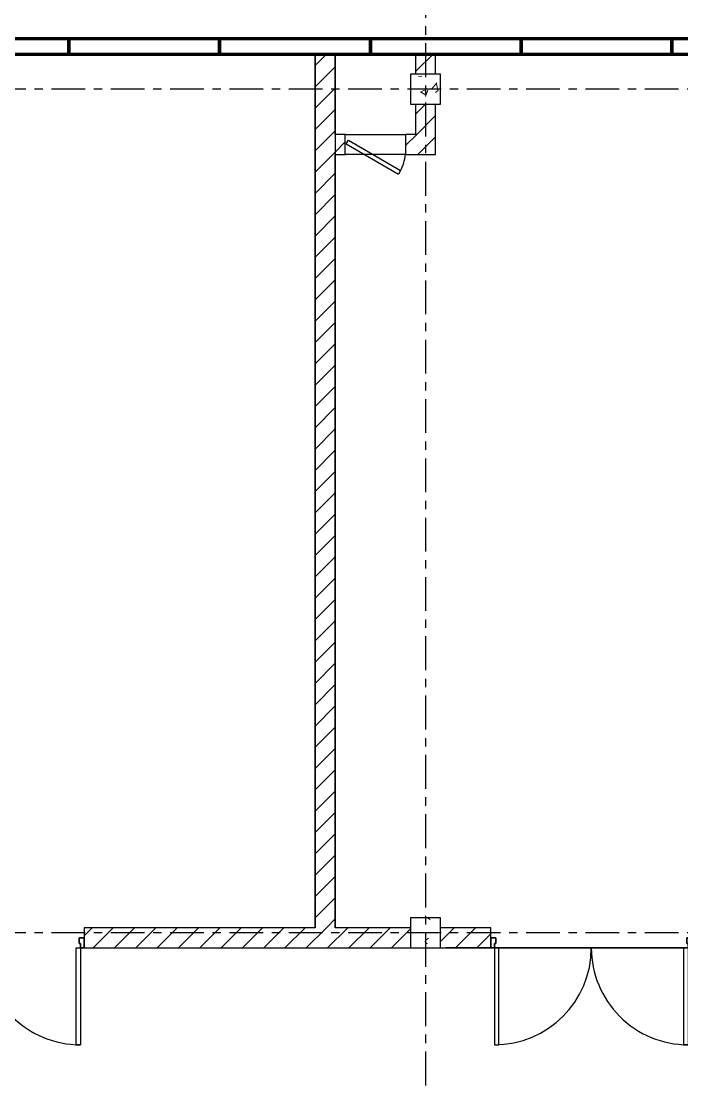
# Model space of a CAD drawing. Header units: millimetres. Extents: x -25371 to 2282244, y -90657 to 147824.
# Drawn here: x 1521410 to 1527985, y -7030 to 3559 of the extents above; entities that cross this region are included whole.
import ezdxf
from ezdxf.enums import TextEntityAlignment as Align

# ---------------------------------------------------------------- set-up
doc = ezdxf.new("R2010")
doc.units = ezdxf.units.MM
doc.linetypes.add('CENTER', pattern=[50.8, 31.75, -6.35, 6.35, -6.35])
doc.linetypes.add('TA_GL_000.90000', pattern=[2.475, 0.9, -0.225, 0.225, -0.225, 0.9])
for name, color, linetype in [('000 - 0_SYM_DWG_GRIDLINE_MAIN_COLOR_251', 7, 'Continuous'), ('000 - 0_SYM_DWG_SLOPE-SYM_TEXT_COLOR_3', 7, 'Continuous'), ('000 - EXISTING_BUILDING_MAIN_COLOR_1', 7, 'Continuous'), ('000 - EXISTING_BUILDING_MAIN_COLOR_251', 7, 'Continuous'), ('000 - GRID', 7, 'CENTER')]:
    doc.layers.add(name, color=color, linetype=linetype)
doc.styles.add('Arial', font='arial.ttf', dxfattribs={"height": 300})
doc.styles.add('TA', font='', dxfattribs={"height": 4.5})
doc.styles.get('TA').set_extended_font_data('Cordia New')
pattern_1 = [(45, (-24258.22, 8816.59), (-106.066, 106.066), [])]
pattern_2 = [(50, (-24258.2, 5516.6), (728.737, -63.756), [76.2, -838.2]), (355, (-24258.2, 5516.6), (-140.972, 764.228), [60.96, -670.56]), (100.451, (-24197.5, 5511.3), (587.77, 700.467), [64.76, -712.36]), (46.184, (-24258.2, 5719.8), (1084.316, -168.17), [114.3, -1257.3]), (96.636, (-24167.9, 5705.8), (949.61, 989.71), [97.14, -1068.54]), (351.184, (-24258.2, 5719.8), (949.62, 989.7), [91.44, -1005.84]), (21, (-24156.6, 5669), (606.458, -409.06), [76.2, -838.2]), (326, (-24156.6, 5669), (247.208, 736.753), [60.96, -670.56]), (71.451, (-24106.1, 5634.9), (853.668, 327.685), [64.76, -712.36]), (37.5, (-24258.22, 5516.59), (12.3547, 338.22), [33.528, -628.904, 33.528, -647.192, -673.1]), (37.5, (-24258.22, 5516.59), (12.3547, 338.22), [-1343.152, 33.528, -639.572]), (7.5, (-24258.2, 5516.6), (267.279, 400.722), [33.528, -354.584, 33.528, -613.664, -256.54]), (7.5, (-24258.2, 5516.6), (267.279, 400.722), [-1035.304, 33.528, -223.012]), (327.5, (-24484.78, 5516.59), (542.3633, -22.9153), [33.528, -220.472, 33.528, -1810.512]), (327.5, (-24484.78, 5516.59), (542.3633, -22.9153), [-287.528, -758.952, 33.528, -1018.032]), (317.5, (-24586.4, 5516.6), (592.517, 101.707), [33.528, -296.672, 33.528, -492.76, -746.76]), (317.5, (-24586.4, 5516.6), (592.517, 101.707), [-856.488, 33.528, -713.232])]
pattern_3 = [(50, (-24258.2, -2883.4), (728.737, -63.756), [76.2, -838.2]), (355, (-24258.2, -2883.4), (-140.972, 764.228), [60.96, -670.56]), (100.451, (-24197.5, -2888.7), (587.77, 700.467), [64.76, -712.36]), (46.184, (-24258.2, -2680.2), (1084.316, -168.17), [114.3, -1257.3]), (96.636, (-24167.9, -2694.2), (949.61, 989.71), [97.14, -1068.54]), (351.184, (-24258.2, -2680.2), (949.62, 989.7), [91.44, -1005.84]), (21, (-24156.6, -2731), (606.458, -409.06), [76.2, -838.2]), (326, (-24156.6, -2731), (247.208, 736.753), [60.96, -670.56]), (71.451, (-24106.1, -2765.1), (853.668, 327.685), [64.76, -712.36]), (37.5, (-24258.22, -2883.41), (12.3547, 338.22), [33.528, -628.904, 33.528, -647.192, -673.1]), (37.5, (-24258.22, -2883.41), (12.3547, 338.22), [-1343.152, 33.528, -639.572]), (7.5, (-24258.2, -2883.4), (267.279, 400.722), [33.528, -354.584, 33.528, -613.664, -256.54]), (7.5, (-24258.2, -2883.4), (267.279, 400.722), [-1035.304, 33.528, -223.012]), (327.5, (-24484.78, -2883.41), (542.3633, -22.9153), [33.528, -220.472, 33.528, -1810.512]), (327.5, (-24484.78, -2883.41), (542.3633, -22.9153), [-287.528, -758.952, 33.528, -1018.032]), (317.5, (-24586.4, -2883.4), (592.517, 101.707), [33.528, -296.672, 33.528, -1239.52]), (317.5, (-24586.4, -2883.4), (592.517, 101.707), [-363.728, -492.76, 33.528, -713.232])]

# ---------------------------------------------------------------- blocks, each defined once
blk = doc.blocks.new('*U332')
at = {"layer": '000 - 0_SYM_DWG_GRIDLINE_MAIN_COLOR_251', "color": 7, "linetype": 'ByBlock', "ltscale": 5}
blk.add_line((2, 0), (-307.66, 0), dxfattribs=at)
at = {"color": 7, "style": 'TA', "flags": 1}
blk.add_attdef('LOCATION', (6, -6), '', height=4.5, rotation=270, dxfattribs=at)
at = {"layer": '000 - 0_SYM_DWG_SLOPE-SYM_TEXT_COLOR_3', "color": 7, "style": 'Arial'}
blk.add_attdef('GRID-HEAD', text='', height=4, rotation=270, dxfattribs=at).set_placement((21.74, 0), align=Align.MIDDLE_CENTER)
blk = doc.blocks.new('*U333')
at = {"layer": '000 - 0_SYM_DWG_GRIDLINE_MAIN_COLOR_251', "color": 7, "linetype": 'ByBlock', "ltscale": 5}
blk.add_line((2, 0), (-340.67, 0), dxfattribs=at)
at = {"color": 7, "style": 'TA', "flags": 1}
blk.add_attdef('LOCATION', (6, -6), '', height=4.5, rotation=270, dxfattribs=at)
at = {"layer": '000 - 0_SYM_DWG_SLOPE-SYM_TEXT_COLOR_3', "color": 7, "style": 'Arial'}
blk.add_attdef('GRID-HEAD', text='', height=4, rotation=360, dxfattribs=at).set_placement((21.74, 0), align=Align.MIDDLE_CENTER)
blk = doc.blocks.new('*U334')
at = {"layer": '000 - 0_SYM_DWG_GRIDLINE_MAIN_COLOR_251', "color": 7, "linetype": 'ByBlock', "ltscale": 5}
blk.add_line((2, 0), (-340.67, 0), dxfattribs=at)
at = {"color": 7, "style": 'TA', "flags": 1}
blk.add_attdef('LOCATION', (6, -6), '', height=4.5, rotation=270, dxfattribs=at)
at = {"layer": '000 - 0_SYM_DWG_SLOPE-SYM_TEXT_COLOR_3', "color": 7, "style": 'Arial'}
blk.add_attdef('GRID-HEAD', text='', height=4, rotation=360, dxfattribs=at).set_placement((21.74, 0), align=Align.MIDDLE_CENTER)
blk = doc.blocks.new('C-1-VS01_REV00_20260615-121114_LOPF_DIMS')
at = {"layer": '000 - GRID', "color": 7, "linetype": 'TA_GL_000.90000', "xscale": 75, "yscale": 75, "zscale": 75, "rotation": 90}
blk.add_blockref('*U332', (0, 13780), dxfattribs=at)
at = {"layer": '000 - GRID', "color": 7, "linetype": 'TA_GL_000.90000', "xscale": 75, "yscale": 75, "zscale": 75}
for name, p in [('*U333', (13000, 11700)), ('*U334', (13000, 3300))]:
    blk.add_blockref(name, p, dxfattribs=at)
blk = doc.blocks.new('DPA_DR-DB-SW1 - D27_2000x2150 mm-5573033-2505-01 EGRESS LEVEL PLAN')
at = {"layer": '000 - EXISTING_BUILDING_MAIN_COLOR_251', "color": 7}
for p, q in [((-965, 1071.35), (-922, 1071.35)), ((-965, 106.35), (-965, 1071.35)), ((-922, 1071.35), (-922, 106.35)), ((922, 1071.35), (922, 106.35)), ((965, 1071.35), (922, 1071.35)), ((965, 106.35), (965, 1071.35)), ((-965, 106.35), (-1000, 106.35)), ((-1000, 106.35), (-1000, 6.35)), ((-922, 106.35), (-965, 106.35)), ((-965, 63.35), (-965, 106.35)), ((922, 106.35), (965, 106.35)), ((965, 106.35), (965, 63.35)), ((1000, 106.35), (965, 106.35)), ((1000, 6.35), (1000, 106.35)), ((-1000, 6.35), (-950, 6.35)), ((-950, 63.35), (-965, 63.35)), ((-950, 6.35), (-950, 63.35)), ((965, 63.35), (950, 63.35)), ((950, 63.35), (950, 6.35)), ((950, 6.35), (1000, 6.35))]:
    blk.add_line(p, q, dxfattribs=at)
at = {"layer": '000 - EXISTING_BUILDING_MAIN_COLOR_251', "color": 7, "lineweight": 35}
for p, q in [((-1000, 6.35), (-1000, 106.35)), ((-1000, 106.35), (-965, 106.35)), ((-965, 106.35), (-965, 63.35)), ((965, 63.35), (965, 106.35)), ((965, 106.35), (1000, 106.35)), ((1000, 106.35), (1000, 6.35)), ((-950, 6.35), (-1000, 6.35)), ((-965, 63.35), (-950, 63.35)), ((-950, 63.35), (-950, 6.35)), ((950, 6.35), (950, 63.35)), ((950, 63.35), (965, 63.35)), ((1000, 6.35), (950, 6.35))]:
    blk.add_line(p, q, dxfattribs=at)
at = {"layer": '000 - EXISTING_BUILDING_MAIN_COLOR_251', "color": 7}
for centre, start, end in [((-965, 106.35), 360, 90), ((965, 106.35), 90, 180)]:
    blk.add_arc(centre, 965, start, end, dxfattribs=at)
blk = doc.blocks.new('DPA_DR-DB-SW1 - D28_2000x2550 mm-V48-2505-01 EGRESS LEVEL PLAN')
at = {"layer": '000 - EXISTING_BUILDING_MAIN_COLOR_251', "color": 7}
for p, q in [((-965, 1071.35), (-922, 1071.35)), ((-965, 106.35), (-965, 1071.35)), ((-922, 1071.35), (-922, 106.35)), ((922, 1071.35), (922, 106.35)), ((965, 1071.35), (922, 1071.35)), ((965, 106.35), (965, 1071.35)), ((-965, 106.35), (-1000, 106.35)), ((-1000, 106.35), (-1000, 6.35)), ((-922, 106.35), (-965, 106.35)), ((-965, 63.35), (-965, 106.35)), ((922, 106.35), (965, 106.35)), ((965, 106.35), (965, 63.35)), ((1000, 106.35), (965, 106.35)), ((1000, 6.35), (1000, 106.35)), ((-1000, 6.35), (-950, 6.35)), ((-950, 63.35), (-965, 63.35)), ((-950, 6.35), (-950, 63.35)), ((965, 63.35), (950, 63.35)), ((950, 63.35), (950, 6.35)), ((950, 6.35), (1000, 6.35))]:
    blk.add_line(p, q, dxfattribs=at)
at = {"layer": '000 - EXISTING_BUILDING_MAIN_COLOR_251', "color": 7, "lineweight": 35}
for p, q in [((-1000, 6.35), (-1000, 106.35)), ((-1000, 106.35), (-965, 106.35)), ((-965, 106.35), (-965, 63.35)), ((965, 63.35), (965, 106.35)), ((965, 106.35), (1000, 106.35)), ((1000, 106.35), (1000, 6.35)), ((-950, 6.35), (-1000, 6.35)), ((-965, 63.35), (-950, 63.35)), ((-950, 63.35), (-950, 6.35)), ((950, 6.35), (950, 63.35)), ((950, 63.35), (965, 63.35)), ((1000, 6.35), (950, 6.35))]:
    blk.add_line(p, q, dxfattribs=at)
at = {"layer": '000 - EXISTING_BUILDING_MAIN_COLOR_251', "color": 7}
for centre, start, end in [((-965, 106.35), 360, 90), ((965, 106.35), 90, 180)]:
    blk.add_arc(centre, 965, start, end, dxfattribs=at)
blk = doc.blocks.new('DPA_Rectangular - 300 x 300mm-5062066-2505-01 EGRESS LEVEL PLAN')
at = {"layer": '000 - EXISTING_BUILDING_MAIN_COLOR_1', "lineweight": 9}
h = blk.add_hatch(dxfattribs=at)
h.set_pattern_fill('FP_8', style=0, pattern_type=2)
h.set_pattern_definition(pattern_2)
h.paths.add_polyline_path([(150, -150), (150, 150), (-150, 150), (-150, -150)])
h = blk.add_hatch(dxfattribs=at)
h.set_pattern_fill('FP_8', style=0, pattern_type=2)
h.set_pattern_definition(pattern_2)
h.paths.add_polyline_path([(150, -150), (150, 150), (-150, 150), (-150, -150)])
at = {"layer": '000 - EXISTING_BUILDING_MAIN_COLOR_1', "color": 7}
for p, q in [((150, 150), (-150, 150)), ((-150, 150), (-150, -150)), ((150, -150), (150, 150)), ((-150, -150), (150, -150))]:
    blk.add_line(p, q, dxfattribs=at)
blk = doc.blocks.new('DPA_Rectangular - 300 x 300mm-V68-2505-01 EGRESS LEVEL PLAN')
at = {"layer": '000 - EXISTING_BUILDING_MAIN_COLOR_1', "lineweight": 9}
h = blk.add_hatch(dxfattribs=at)
h.set_pattern_fill('FP_16', style=0, pattern_type=2)
h.set_pattern_definition(pattern_3)
h.paths.add_polyline_path([(150, -150), (150, 150), (-150, 150), (-150, -150), (100, -150)])
h = blk.add_hatch(dxfattribs=at)
h.set_pattern_fill('FP_16', style=0, pattern_type=2)
h.set_pattern_definition(pattern_3)
h.paths.add_polyline_path([(150, -150), (150, 150), (-150, 150), (-150, -150), (100, -150)])
at = {"layer": '000 - EXISTING_BUILDING_MAIN_COLOR_1', "color": 7}
for p, q in [((150, 150), (-150, 150)), ((-150, 150), (-150, -150)), ((150, -150), (150, 150)), ((-150, -150), (150, -150))]:
    blk.add_line(p, q, dxfattribs=at)
blk = doc.blocks.new('System Panel - DPA-AR_Facade_Solid Panel 150mm-5074316-2505-01 EGRESS LEVEL PLAN')
at = {"layer": '000 - EXISTING_BUILDING_MAIN_COLOR_1', "color": 7, "lineweight": 70}
for p, q in [((750, 200), (-750, 200)), ((-750, 200), (-750, 50)), ((750, 50), (750, 200)), ((-750, 50), (750, 50))]:
    blk.add_line(p, q, dxfattribs=at)
blk = doc.blocks.new('System Panel - DPA-AR_Facade_Solid Panel 150mm-5074317-2505-01 EGRESS LEVEL PLAN')
at = {"layer": '000 - EXISTING_BUILDING_MAIN_COLOR_1', "color": 7, "lineweight": 70}
for p, q in [((575, 200), (-575, 200)), ((-575, 200), (-575, 50)), ((575, 50), (575, 200)), ((-575, 50), (575, 50))]:
    blk.add_line(p, q, dxfattribs=at)
blk = doc.blocks.new('A19 - A3 _Wall_ Acess Panel 600x600-5441504-2505-01 EGRESS LEVEL PLAN')
at = {"layer": '000 - EXISTING_BUILDING_MAIN_COLOR_1', "color": 7}
for p, q in [((-290, 4), (-269, 41)), ((-290, 4), (229, -296)), ((-269, 41), (251, -259)), ((251, -259), (229, -296))]:
    blk.add_line(p, q, dxfattribs=at)
blk.add_arc((-150, -54), 452, 332.3021, 354.1004, dxfattribs=at)
blk = doc.blocks.new('A$C4b8f3cd2')
at = {"layer": '000 - EXISTING_BUILDING_MAIN_COLOR_251', "lineweight": 9}
h = blk.add_hatch(dxfattribs=at)
h.set_pattern_fill('FP_3', style=0, pattern_type=2)
h.set_pattern_definition(pattern_1)
h.paths.add_polyline_path([(-1100, 3350), (-900, 3350), (-900, 12050), (-1100, 12050), (-1100, 4084)])
h = blk.add_hatch(dxfattribs=at)
h.set_pattern_fill('FP_3', style=0, pattern_type=2)
h.set_pattern_definition(pattern_1)
h.paths.add_polyline_path([(-100, 11250), (100, 11250), (100, 11550), (-100, 11550)])
h.paths.add_polyline_path([(100, 11850), (100, 12050), (-100, 12050), (-100, 11850)])
h = blk.add_hatch(dxfattribs=at)
h.set_pattern_fill('FP_3', style=0, pattern_type=2)
h.set_pattern_definition(pattern_1)
h.paths.add_polyline_path([(-900, 11050), (-800, 11050), (-800, 11250), (-900, 11250), (-900, 11150)])
h.paths.add_polyline_path([(-200, 11050), (100, 11050), (100, 11250), (-200, 11250), (-200, 11150)])
h = blk.add_hatch(dxfattribs=at)
h.set_pattern_fill('FP_3', style=0, pattern_type=2)
h.set_pattern_definition(pattern_1)
h.paths.add_polyline_path([(-8003, 3150), (-7950, 3150), (-7950, 3350), (-8050, 3350), (-8050, 3150)])
h.paths.add_polyline_path([(-5950, 3150), (-5850, 3150), (-5850, 3350), (-5950, 3350), (-5950, 3193)])
h.paths.add_polyline_path([(-8525, 3150), (-8350, 3150), (-8350, 3350), (-8525, 3350), (-8525, 3250)])
h.paths.add_polyline_path([(-5400, 3150), (-5400, 3350), (-5550, 3350), (-5550, 3150)])
h.paths.add_polyline_path([(-12314, 3150), (-11675, 3150), (-11675, 3350), (-12253, 3350), (-12253, 3150), (-12314, 3150)])
h.paths.add_polyline_path([(-2208, 3150), (-150, 3150), (-150, 3350), (-3400, 3350), (-3400, 3150)])
h.paths.add_polyline_path([(6500, 3150), (6500, 3150), (6500, 3350), (4900, 3350), (4900, 3150), (6057, 3150)])
h.paths.add_polyline_path([(6850, 3150), (6850, 3350), (6800, 3350), (6800, 3150)])
h.paths.add_polyline_path([(650, 3150), (650, 3350), (150, 3350), (150, 3150), (650, 3150)])
h.paths.add_polyline_path([(3400, 3150), (3800, 3150), (3800, 3350), (2650, 3350), (2650, 3150)])
at = {"layer": '000 - EXISTING_BUILDING_MAIN_COLOR_1', "color": 7}
for p, q in [((-18643, 12200), (9849, 12200)), ((9849, 12200), (-18643, 12200)), ((-18643, 12200), (9849, 12200)), ((-1100, 12200), (-5600, 12200)), ((3400, 12200), (-900, 12200)), ((9699, 12050), (-24483, 12050)), ((-1100, 12050), (-1100, 3350)), ((-900, 12050), (-1100, 12050)), ((-1100, 12050), (-900, 12050)), ((-1100, 3350), (-1100, 12050)), ((-900, 11250), (-900, 12050)), ((-900, 12050), (-900, 3350)), ((-100, 12050), (-100, 11850)), ((100, 12050), (-100, 12050)), ((100, 11850), (100, 12050)), ((-100, 11550), (-100, 11250)), ((100, 11250), (100, 11550)), ((-800, 11250), (-900, 11250)), ((-800, 11150), (-800, 11250)), ((-800, 11050), (-800, 11250)), ((-800, 11250), (-200, 11250)), ((-100, 11250), (-200, 11250)), ((-200, 11250), (-200, 11150)), ((-200, 11250), (-200, 11050)), ((100, 11150), (100, 11250)), ((-800, 11050), (-800, 11150)), ((-200, 11150), (-200, 11050)), ((100, 11050), (100, 11150)), ((-900, 3350), (-900, 11050)), ((-900, 11050), (-800, 11050)), ((-200, 11050), (-800, 11050)), ((-200, 11050), (100, 11050)), ((-1100, 3350), (-3400, 3350)), ((-3400, 3350), (-3400, 3250)), ((-3400, 3350), (-3400, 3150)), ((-150, 3350), (-900, 3350)), ((650, 3350), (150, 3350)), ((650, 3250), (650, 3350)), ((650, 3150), (650, 3350)), ((-3400, 3250), (-3400, 3150)), ((650, 3150), (650, 3250)), ((-3400, 3150), (650, 3150)), ((6472, 3150), (200, 3150)), ((200, 3150), (6472, 3150))]:
    blk.add_line(p, q, dxfattribs=at)
for name, p in [('System Panel - DPA-AR_Facade_Solid Panel 150mm-5074316-2505-01 EGRESS LEVEL PLAN', (-4300, 12000)), ('System Panel - DPA-AR_Facade_Solid Panel 150mm-5074316-2505-01 EGRESS LEVEL PLAN', (-2800, 12000)), ('System Panel - DPA-AR_Facade_Solid Panel 150mm-5074316-2505-01 EGRESS LEVEL PLAN', (-1300, 12000)), ('System Panel - DPA-AR_Facade_Solid Panel 150mm-5074316-2505-01 EGRESS LEVEL PLAN', (200, 12000)), ('System Panel - DPA-AR_Facade_Solid Panel 150mm-5074316-2505-01 EGRESS LEVEL PLAN', (1700, 12000)), ('System Panel - DPA-AR_Facade_Solid Panel 150mm-5074317-2505-01 EGRESS LEVEL PLAN', (3025, 12000)), ('DPA_Rectangular - 300 x 300mm-V68-2505-01 EGRESS LEVEL PLAN', (0, 11700)), ('A19 - A3 _Wall_ Acess Panel 600x600-5441504-2505-01 EGRESS LEVEL PLAN', (-500, 11150)), ('DPA_Rectangular - 300 x 300mm-5062066-2505-01 EGRESS LEVEL PLAN', (0, 3300))]:
    blk.add_blockref(name, p, dxfattribs=at)
at = {"layer": '000 - EXISTING_BUILDING_MAIN_COLOR_251', "color": 7, "rotation": 180}
for name, p in [('DPA_DR-DB-SW1 - D27_2000x2150 mm-5573033-2505-01 EGRESS LEVEL PLAN', (-4400, 3256)), ('DPA_DR-DB-SW1 - D28_2000x2550 mm-V48-2505-01 EGRESS LEVEL PLAN', (1650, 3256))]:
    blk.add_blockref(name, p, dxfattribs=at)

msp = doc.modelspace()

# ---------------------------------------------------------------- block references
at = {"color": 7}
for name in ['C-1-VS01_REV00_20260615-121114_LOPF_DIMS', 'A$C4b8f3cd2']:
    msp.add_blockref(name, (1525434.648, -8816.585), dxfattribs=at)

doc.saveas('drawing.dxf')
